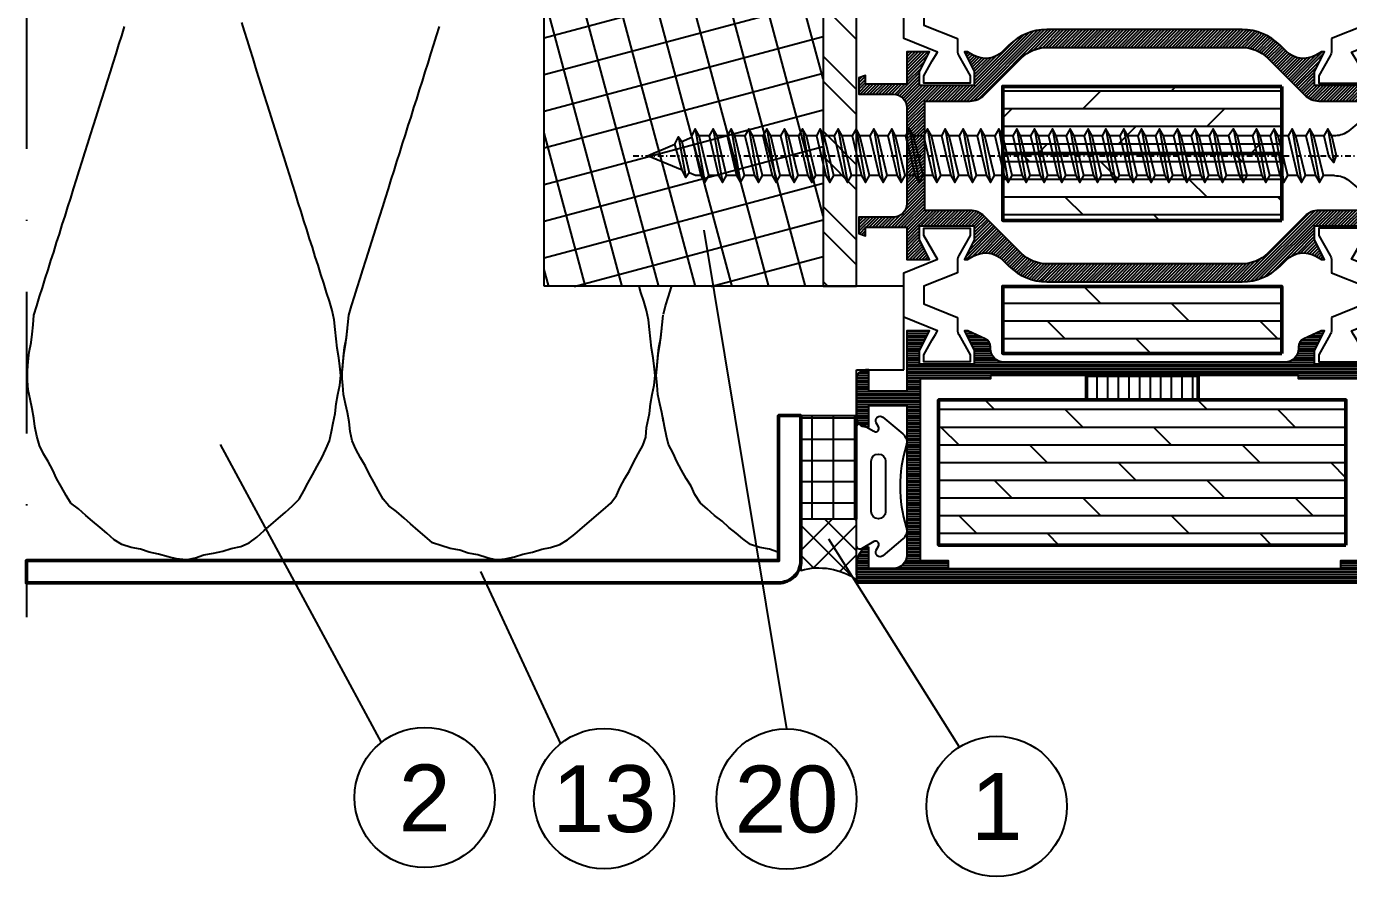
# Model space of a CAD drawing. Header units: millimetres. Extents: x -1821 to 14707, y -2864 to 1473.
# Drawn here: x 3240.6 to 3359.1, y -1623 to -1546.8 of the extents above; entities that cross this region are included whole.
import ezdxf
from ezdxf.enums import TextEntityAlignment as Align

# ---------------------------------------------------------------- set-up
doc = ezdxf.new("R2010")
doc.units = ezdxf.units.MM
for name, pattern in [('AUSGEZOGEN', [0]), ('DASHDOT', [1, 0.5, -0.25, 0, -0.25]), ('STRICHPUNKT', [25.4, 12.7, -6.35, 0, -6.35])]:
    doc.linetypes.add(name, pattern=pattern)
for name, color, linetype in [('00TXT', 7, 'AUSGEZOGEN'), ('as_par', 3, 'Continuous'), ('as_sch', 3, 'Continuous'), ('CENT_25', 2, 'DASHDOT'), ('CONST25', 2, 'Continuous'), ('CONST35', 7, 'Continuous'), ('is_par', 3, 'Continuous'), ('is_sch', 3, 'Continuous'), ('leiste_par', 3, 'Continuous')]:
    doc.layers.add(name, color=color, linetype=linetype)
for name, color, linetype, lineweight in [('Achsen', 3, 'STRICHPUNKT', 25), ('Alu', 50, 'Continuous', 50), ('AM_S', 80, 'Continuous', 50), ('AM_SP', 3, 'Continuous', 50), ('Docu-AM_8', 1, 'Continuous', 25)]:
    doc.layers.add(name, color=color, linetype=linetype, lineweight=lineweight)
doc.styles.add('SWISS', font='swiss.ttf')

# ---------------------------------------------------------------- blocks, each defined once
blk = doc.blocks.new('B-LL1021361')
at = {"layer": 'as_sch'}
h = blk.add_hatch(dxfattribs=at)
h.set_pattern_fill('_U', color=256, scale=0.2, angle=90, style=0, pattern_type=0)
h.set_pattern_definition([(90, (9.07824, 33.14418), (-0.2, 1e-17), [])])
edge = h.paths.add_edge_path()
edge.add_arc((21.2, 13.4), 1.2, 180, 270)
edge.add_line((21.2, 12.2), (21.36, 12.2))
edge.add_arc((21.36, 11.4), 0.8, 24.444, 90, ccw=False)
edge.add_line((22.08, 11.73), (22.8, 10.16))
edge.add_line((22.8, 10.16), (22.8, 9.87))
edge.add_line((22.8, 9.87), (21.05, 10.75))
edge.add_line((21.05, 10.75), (19.8, 10.75))
edge.add_line((19.8, 10.75), (19.8, 5.85))
edge.add_line((19.8, 5.85), (21.05, 5.85))
edge.add_line((21.05, 5.85), (22.8, 6.73))
edge.add_line((22.8, 6.73), (22.8, 4.7))
edge.add_line((22.8, 4.7), (17.4, 4.7))
edge.add_line((17.4, 4.7), (17.4, 1.3))
edge.add_line((17.4, 1.3), (19.3, 1.3))
edge.add_line((19.3, 1.3), (19.3, 1))
edge.add_arc((18.5, 1), 0.8, -90, 0, ccw=False)
edge.add_line((18.5, 0.2), (15, 0.2))
edge.add_arc((15, 1), 0.8, 180, 270, ccw=False)
edge.add_line((14.2, 1), (14.2, 1.3))
edge.add_line((14.2, 1.3), (16.1, 1.3))
edge.add_line((16.1, 1.3), (16.1, 4.7))
edge.add_line((16.1, 4.7), (2.7, 4.7))
edge.add_arc((2.7, 3.5), 1.2, 90, 180)
edge.add_line((1.5, 3.5), (1.5, 1.3))
edge.add_line((1.5, 1.3), (3.37, 1.3))
edge.add_line((3.37, 1.3), (3.48, 1.03))
edge.add_line((3.48, 1.03), (3.17, 0.73))
edge.add_arc((1.9, 2), 1.8, 270, 315, ccw=False)
edge.add_line((1.9, 0.2), (0.2, 0.2))
edge.add_line((0.2, 0.2), (0.2, 76.8))
edge.add_line((0.2, 76.8), (4.8, 76.8))
edge.add_line((4.8, 76.8), (4.8, 74.7))
edge.add_line((4.8, 74.7), (4.2, 74.7))
edge.add_line((4.2, 74.7), (4.2, 75.7))
edge.add_line((4.2, 75.7), (2.3, 75.7))
edge.add_arc((2.3, 74.7), 1, 90, 180)
edge.add_line((1.3, 74.7), (1.3, 70.3))
edge.add_arc((2.3, 70.3), 1, 180, 270)
edge.add_line((2.3, 69.3), (4.2, 69.3))
edge.add_line((4.2, 69.3), (4.2, 70.3))
edge.add_line((4.2, 70.3), (4.8, 70.3))
edge.add_line((4.8, 70.3), (4.8, 67.2))
edge.add_line((4.8, 67.2), (4.2, 67.2))
edge.add_line((4.2, 67.2), (4.2, 68.2))
edge.add_line((4.2, 68.2), (1.8, 68.2))
edge.add_line((1.8, 68.2), (1.8, 48.5))
edge.add_arc((3, 48.5), 1.2, 180, 270)
edge.add_line((3, 47.3), (16.1, 47.3))
edge.add_line((16.1, 47.3), (16.1, 50.7))
edge.add_line((16.1, 50.7), (14.2, 50.7))
edge.add_line((14.2, 50.7), (14.2, 51))
edge.add_arc((15, 51), 0.8, 90, 180, ccw=False)
edge.add_line((15, 51.8), (18.5, 51.8))
edge.add_arc((18.5, 51), 0.8, 0, 90, ccw=False)
edge.add_line((19.3, 51), (19.3, 50.7))
edge.add_line((19.3, 50.7), (17.4, 50.7))
edge.add_line((17.4, 50.7), (17.4, 47.3))
edge.add_line((17.4, 47.3), (22.8, 47.3))
edge.add_line((22.8, 47.3), (22.8, 45.27))
edge.add_line((22.8, 45.27), (21.05, 46.15))
edge.add_line((21.05, 46.15), (19.8, 46.15))
edge.add_line((19.8, 46.15), (19.8, 41.25))
edge.add_line((19.8, 41.25), (21.05, 41.25))
edge.add_line((21.05, 41.25), (22.8, 42.13))
edge.add_line((22.8, 42.13), (22.8, 41.84))
edge.add_line((22.8, 41.84), (22.08, 40.27))
edge.add_arc((21.36, 40.6), 0.8, 270, 335.556, ccw=False)
edge.add_line((21.36, 39.8), (21.2, 39.8))
edge.add_arc((21.2, 38.6), 1.2, 90, 180)
edge.add_line((20, 38.6), (20, 13.4))
h.paths.add_polyline_path([(18.8, 12.2), (18.5, 12.2), (18.5, 5.9), (2.2, 5.9), (2.2, 8.4), (1.5, 8.4), (1.5, 43.6), (2.2, 43.6), (2.2, 46.1), (18.5, 46.1), (18.5, 39.8), (18.8, 39.8)], flags=17)
at = {"layer": 'is_sch'}
h = blk.add_hatch(dxfattribs=at)
h.set_pattern_fill('_U', color=256, scale=0.2, angle=45, style=0, pattern_type=0)
h.set_pattern_definition([(45, (38.5, 26.00045), (-0.1414214, 0.1414214), [])])
edge = h.paths.add_edge_path()
edge.add_arc((42.8, 48.5), 1.2, 270, 360)
edge.add_line((44, 48.5), (44, 51.6))
edge.add_line((44, 51.6), (45.48, 51.6))
edge.add_line((45.48, 51.6), (45.7, 51))
edge.add_line((45.7, 51), (44.9, 51))
edge.add_line((44.9, 51), (44.9, 47.3))
edge.add_line((44.9, 47.3), (47.8, 47.3))
edge.add_line((47.8, 47.3), (47.8, 45.27))
edge.add_line((47.8, 45.27), (46.05, 46.15))
edge.add_line((46.05, 46.15), (44.8, 46.15))
edge.add_line((44.8, 46.15), (44.8, 41.25))
edge.add_line((44.8, 41.25), (46.05, 41.25))
edge.add_line((46.05, 41.25), (47.8, 42.13))
edge.add_line((47.8, 42.13), (47.8, 41.85))
edge.add_line((47.8, 41.85), (47.51, 41.35))
edge.add_arc((49.41, 40.25), 2.2, 150, 225)
edge.add_line((47.86, 38.69), (48.39, 38.15))
edge.add_arc((45, 34.76), 4.8, 0, 45, ccw=False)
edge.add_line((49.8, 34.76), (49.8, 17.24))
edge.add_arc((45, 17.24), 4.8, 315, 360, ccw=False)
edge.add_line((48.39, 13.85), (47.86, 13.31))
edge.add_arc((49.41, 11.76), 2.2, 135, 210)
edge.add_line((47.51, 10.66), (47.8, 10.15))
edge.add_line((47.8, 10.15), (47.8, 9.87))
edge.add_line((47.8, 9.87), (46.05, 10.75))
edge.add_line((46.05, 10.75), (44.8, 10.75))
edge.add_line((44.8, 10.75), (44.8, 5.85))
edge.add_line((44.8, 5.85), (46.05, 5.85))
edge.add_line((46.05, 5.85), (47.8, 6.73))
edge.add_line((47.8, 6.73), (47.8, 4.7))
edge.add_line((47.8, 4.7), (44.9, 4.7))
edge.add_line((44.9, 4.7), (44.9, 1))
edge.add_line((44.9, 1), (45.7, 1))
edge.add_line((45.7, 1), (45.48, 0.4))
edge.add_line((45.48, 0.4), (44, 0.4))
edge.add_line((44, 0.4), (44, 3.5))
edge.add_arc((42.8, 3.5), 1.2, 0, 90)
edge.add_line((42.8, 4.7), (34.2, 4.7))
edge.add_arc((34.2, 3.5), 1.2, 90, 180)
edge.add_line((33, 3.5), (33, 0.4))
edge.add_line((33, 0.4), (31.52, 0.4))
edge.add_line((31.52, 0.4), (31.3, 1))
edge.add_line((31.3, 1), (32.1, 1))
edge.add_line((32.1, 1), (32.1, 4.7))
edge.add_line((32.1, 4.7), (29.2, 4.7))
edge.add_line((29.2, 4.7), (29.2, 6.73))
edge.add_line((29.2, 6.73), (30.95, 5.85))
edge.add_line((30.95, 5.85), (32.2, 5.85))
edge.add_line((32.2, 5.85), (32.2, 10.75))
edge.add_line((32.2, 10.75), (30.95, 10.75))
edge.add_line((30.95, 10.75), (29.2, 9.87))
edge.add_line((29.2, 9.87), (29.2, 10.15))
edge.add_line((29.2, 10.15), (29.49, 10.66))
edge.add_arc((27.59, 11.76), 2.2, 330, 405)
edge.add_line((29.14, 13.31), (28.61, 13.85))
edge.add_arc((32, 17.24), 4.8, 180, 225, ccw=False)
edge.add_line((27.2, 17.24), (27.2, 34.76))
edge.add_arc((32, 34.76), 4.8, 135, 180, ccw=False)
edge.add_line((28.61, 38.15), (29.14, 38.69))
edge.add_arc((27.59, 40.25), 2.2, 315, 390)
edge.add_line((29.49, 41.35), (29.2, 41.85))
edge.add_line((29.2, 41.85), (29.2, 42.13))
edge.add_line((29.2, 42.13), (30.95, 41.25))
edge.add_line((30.95, 41.25), (32.2, 41.25))
edge.add_line((32.2, 41.25), (32.2, 46.15))
edge.add_line((32.2, 46.15), (30.95, 46.15))
edge.add_line((30.95, 46.15), (29.2, 45.27))
edge.add_line((29.2, 45.27), (29.2, 47.3))
edge.add_line((29.2, 47.3), (32.1, 47.3))
edge.add_line((32.1, 47.3), (32.1, 51))
edge.add_line((32.1, 51), (31.3, 51))
edge.add_line((31.3, 51), (31.52, 51.6))
edge.add_line((31.52, 51.6), (33, 51.6))
edge.add_line((33, 51.6), (33, 48.5))
edge.add_arc((34.2, 48.5), 1.2, 180, 270)
edge.add_line((34.2, 47.3), (42.8, 47.3))
edge = h.paths.add_edge_path(flags=16)
edge.add_line((33.6, 45.7), (33.6, 41.63))
edge.add_arc((31.8, 41.63), 1.8, -45, 0, ccw=False)
edge.add_line((33.07, 40.36), (29.74, 37.02))
edge.add_arc((32, 34.76), 3.2, 135, 180)
edge.add_line((28.8, 34.76), (28.8, 17.24))
edge.add_arc((32, 17.24), 3.2, 180, 225)
edge.add_line((29.74, 14.98), (33.07, 11.64))
edge.add_arc((31.8, 10.37), 1.8, 0, 45, ccw=False)
edge.add_line((33.6, 10.37), (33.6, 6.3))
edge.add_line((33.6, 6.3), (43.4, 6.3))
edge.add_line((43.4, 6.3), (43.4, 10.37))
edge.add_arc((45.2, 10.37), 1.8, 135, 180, ccw=False)
edge.add_line((43.93, 11.64), (47.26, 14.98))
edge.add_arc((45, 17.24), 3.2, 315, 360)
edge.add_line((48.2, 17.24), (48.2, 34.76))
edge.add_arc((45, 34.76), 3.2, 0, 45)
edge.add_line((47.26, 37.02), (43.93, 40.36))
edge.add_arc((45.2, 41.63), 1.8, 180, 225, ccw=False)
edge.add_line((43.4, 41.63), (43.4, 45.7))
edge.add_line((43.4, 45.7), (33.6, 45.7))
at = {"layer": 'as_par'}
blk.add_lwpolyline([(19.8, 46.15), (19.8, 41.25), (21.05, 41.25), (22.8, 42.13), (22.8, 41.84), (22.08, 40.27, -0.294108), (21.36, 39.8), (21.2, 39.8, 0.414214), (20, 38.6), (20, 13.4), (20, 13.4, 0.414214), (21.2, 12.2), (21.36, 12.2, -0.294108), (22.08, 11.73), (22.8, 10.16), (22.8, 9.87), (21.05, 10.75), (19.8, 10.75), (19.8, 5.85), (21.05, 5.85), (22.8, 6.73), (22.8, 4.7), (17.4, 4.7), (17.4, 1.3), (19.3, 1.3), (19.3, 1, -0.414214), (18.5, 0.2), (15, 0.2, -0.414214), (14.2, 1), (14.2, 1.3), (16.1, 1.3), (16.1, 4.7), (2.7, 4.7, 0.414214), (1.5, 3.5), (1.5, 1.3), (3.37, 1.3), (3.48, 1.03), (3.17, 0.73, -0.198912), (1.9, 0.2), (0.2, 0.2), (0.2, 76.8)], format="xyb", dxfattribs=at)
blk.add_lwpolyline([(18.8, 12.2), (18.5, 12.2), (18.5, 5.9), (2.2, 5.9), (2.2, 8.4), (1.5, 8.4), (1.5, 43.6), (2.2, 43.6), (2.2, 46.1), (18.5, 46.1), (18.5, 39.8), (18.8, 39.8), (18.8, 12.2)], close=True, dxfattribs=at)
at = {"layer": 'is_par'}
blk.add_lwpolyline([(44.8, 46.15), (44.8, 41.25), (46.05, 41.25), (47.8, 42.13), (47.8, 41.85), (47.51, 41.35, 0.339454), (47.86, 38.69), (48.39, 38.15, -0.198912), (49.8, 34.76), (49.8, 17.24, -0.198912), (48.39, 13.85), (47.86, 13.31, 0.339454), (47.51, 10.66), (47.8, 10.15), (47.8, 9.87), (46.05, 10.75), (44.8, 10.75), (44.8, 5.85), (46.05, 5.85), (47.8, 6.73), (47.8, 4.7), (44.9, 4.7), (44.9, 1), (45.7, 1), (45.48, 0.4), (44, 0.4), (44, 3.5, 0.414214), (42.8, 4.7), (34.2, 4.7, 0.414214), (33, 3.5), (33, 0.4), (31.52, 0.4), (31.3, 1), (32.1, 1), (32.1, 4.7), (29.2, 4.7), (29.2, 6.73), (30.95, 5.85), (32.2, 5.85), (32.2, 10.75), (30.95, 10.75), (29.2, 9.87), (29.2, 10.15), (29.49, 10.66, 0.339454), (29.14, 13.31), (28.61, 13.85, -0.198912), (27.2, 17.24), (27.2, 34.76, -0.198912), (28.61, 38.15), (29.14, 38.69, 0.339454), (29.49, 41.35), (29.2, 41.85), (29.2, 42.13), (30.95, 41.25), (32.2, 41.25), (32.2, 46.15)], format="xyb", dxfattribs=at)
blk.add_lwpolyline([(33.6, 45.7), (33.6, 41.63, -0.198912), (33.07, 40.36), (29.74, 37.02, 0.198912), (28.8, 34.76), (28.8, 17.24, 0.198912), (29.74, 14.98), (33.07, 11.64, -0.198912), (33.6, 10.37), (33.6, 6.3), (43.4, 6.3), (43.4, 10.37, -0.198912), (43.93, 11.64), (47.26, 14.98, 0.198912), (48.2, 17.24), (48.2, 34.76, 0.198912), (47.26, 37.02), (43.93, 40.36, -0.198912), (43.4, 41.63), (43.4, 45.7), (33.6, 45.7)], format="xyb", close=True, dxfattribs=at)
at = {"layer": 'leiste_par'}
for points in [[(23.99, 42.76), (22.87, 42.76, 0.131652), (22.46, 42.65), (20.66, 41.61), (20.01, 41.61), (20.01, 45.79), (20.66, 45.79), (21.99, 45.02), (22.48, 44.74), (22.79, 44.56), (24.01, 47.57), (27.99, 47.57), (29.21, 44.56), (31.34, 45.79), (31.99, 45.79), (31.99, 41.61), (31.34, 41.61), (29.54, 42.65, 0.131652), (29.13, 42.76), (28.01, 42.76), (26.79, 45.79), (25.21, 45.79), (23.99, 42.76)], [(48.99, 42.76), (47.87, 42.76, 0.131652), (47.46, 42.65), (45.66, 41.61), (45.01, 41.61), (45.01, 45.79), (45.66, 45.79), (46.99, 45.02), (47.48, 44.74), (47.79, 44.56), (49.01, 47.57), (52.99, 47.57), (54.21, 44.56), (56.34, 45.79), (56.99, 45.79), (56.99, 41.61), (56.34, 41.61), (54.54, 42.65, 0.131652), (54.13, 42.76), (53.01, 42.76), (51.79, 45.79), (50.21, 45.79), (48.99, 42.76)], [(23.99, 9.24), (22.87, 9.24, -0.131652), (22.46, 9.35), (20.66, 10.39), (20.01, 10.39), (20.01, 6.21), (20.66, 6.21), (21.99, 6.98), (22.48, 7.26), (22.79, 7.44), (24.01, 4.43), (27.99, 4.43), (29.21, 7.44), (31.34, 6.21), (31.99, 6.21), (31.99, 10.39), (31.34, 10.39), (29.54, 9.35, -0.131652), (29.13, 9.24), (28.01, 9.24), (26.79, 6.21), (25.21, 6.21), (23.99, 9.24)], [(48.99, 9.24), (47.87, 9.24, -0.131652), (47.46, 9.35), (45.66, 10.39), (45.01, 10.39), (45.01, 6.21), (45.66, 6.21), (46.99, 6.98), (47.48, 7.26), (47.79, 7.44), (49.01, 4.44), (52.99, 4.44), (54.21, 7.44), (56.34, 6.21), (56.99, 6.21), (56.99, 10.39), (56.34, 10.39), (54.54, 9.35, -0.131652), (54.13, 9.24), (53.01, 9.24), (51.79, 6.22), (50.21, 6.22), (48.99, 9.24)]]:
    blk.add_lwpolyline(points, format="xyb", close=True, dxfattribs=at)
blk = doc.blocks.new('wi4010052')
for points in [[(-3.49, 0, -0.586485), (-3.22, -0.45), (-3.86, -1.55, 0.77087), (-3.45, -1.96), (-3.1, -1.76, -0.842901), (-2.59, -2.36), (-4.09, -4.14, -0.302435), (-5.16, -4.45, 0.152206), (-12.44, -4.45, -0.302435), (-13.51, -4.14), (-15.01, -2.36, -0.842901), (-14.5, -1.76), (-14.15, -1.96, 0.77087), (-13.74, -1.55), (-14.38, -0.45, -0.57735), (-14.12, 0), (-3.49, 0)], [(-6.55, -1.3, -1), (-6.55, -2.6), (-11.05, -2.6, -1), (-11.05, -1.3), (-6.55, -1.3)]]:
    blk.add_lwpolyline(points, format="xyb", close=True)
blk = doc.blocks.new('B-4030232_docu_wos')
at = {"layer": 'Docu-AM_8'}
h = blk.add_hatch(dxfattribs=at)
h.set_pattern_fill('LINE', color=256, scale=0.3, angle=90, style=0)
h.paths.add_polyline_path([(5, 2.2), (-5, 2.2), (-5, 0), (5, 0)])
at = {"layer": 'AM_SP'}
blk.add_lwpolyline([(5, 2.2), (-5, 2.2), (-5, 0), (5, 0), (5, 2.2)], close=True, dxfattribs=at)
blk = doc.blocks.new('B-4090059_docu_wos')
at = {"layer": 'Docu-AM_8'}
h = blk.add_hatch(dxfattribs=at)
h.set_pattern_fill('DOLMIT', color=256, scale=0.25, style=0)
h.paths.add_polyline_path([(0, 6), (0, 0), (25, 0), (25, 6)])
at = {"layer": 'AM_S'}
blk.add_lwpolyline([(25, 6), (25, 0), (0, 0), (0, 6), (25, 6)], close=True, dxfattribs=at)
blk = doc.blocks.new('B-4090038_docu_wos')
at = {"layer": 'Docu-AM_8'}
h = blk.add_hatch(dxfattribs=at)
h.set_pattern_fill('DOLMIT', color=256, scale=0.25, style=0)
h.paths.add_polyline_path([(0, 13), (0, 0), (36.5, 0), (36.5, 13)])
at = {"layer": 'AM_S'}
blk.add_lwpolyline([(36.5, 13), (36.5, 0), (0, 0), (0, 13), (36.5, 13)], close=True, dxfattribs=at)

msp = doc.modelspace()

# ---------------------------------------------------------------- hatches: boundary and pattern name
at = {"layer": 'CONST25'}
h = msp.add_hatch(dxfattribs=at)
h.set_pattern_fill('ANSI32', color=256, scale=0.5, angle=90, style=0)
h.set_pattern_definition([(135, (-837.7107, -2796.845), (-3.367596, -3.367596), []), (135, (-837.7107, -2794.6), (-3.367596, -3.367596), [])])
h.paths.add_polyline_path([(3315.045604, -1570.08355), (3315.046049, -1520.08355), (3287.046049, -1520.08355), (3287.046049, -1523.08355), (3312.046049, -1523.08355), (3312.046049, -1570.08355)])
h = msp.add_hatch(dxfattribs=at)
h.set_pattern_fill('ANSI37', color=256, angle=-30, style=0)
h.set_pattern_definition([(15, (2654.8544, -1773.095), (-0.82175, 3.066814), []), (105, (2654.8544, -1773.095), (-3.066814, -0.82175), [])])
h.paths.add_polyline_path([(3287.046049, -1570.103843), (3287.046049, -1523.063258), (3312.046049, -1523.08355), (3312.046049, -1570.124135)])
h = msp.add_hatch(dxfattribs=at)
h.set_pattern_fill('ANSI37', color=256, scale=0.6, angle=225, style=0)
h.set_pattern_definition([(270, (3242.4815, -1338.0446), (1.905, -4e-16), []), (0, (3242.4815, -1338.0446), (4e-16, 1.905), [])])
h.paths.add_polyline_path([(3310.045159, -1581.68355), (3315.045159, -1581.68355), (3315.045159, -1590.954812), (3310.045159, -1590.954812)])
h = msp.add_hatch(dxfattribs=at)
h.set_pattern_fill('ANSI37', color=256, scale=0.6, angle=180, style=0)
h.set_pattern_definition([(225, (3242.4815, -1338.0446), (1.347038, -1.347038), []), (315, (3242.4815, -1338.0446), (1.347038, 1.347038), [])])
h.paths.add_polyline_path([(3315.045159, -1590.954812), (3310.045159, -1590.954812), (3310.045159, -1595.553521, -0.2253224698), (3315.045159, -1596.405894), (3315.045159, -1594.987713)])

# ---------------------------------------------------------------- linework, layer by layer
msp.add_lwpolyline([(3357.875797, -1560.174911, -0.1866109358), (3359.172739, -1560.61792), (3362.170577, -1563.133404), (3362.170577, -1553.633404), (3359.172739, -1556.148889, -0.1763269807), (3357.951443, -1556.593404)], format="xyb")
for points in [[(3310.681531, -1560.17355), (3311.039489, -1560.79355), (3311.397446, -1560.17355), (3310.543539, -1556.59355), (3310.191356, -1555.98355), (3309.839172, -1556.59355)], [(3312.281531, -1560.17355), (3312.639489, -1560.79355), (3312.997446, -1560.17355), (3312.143539, -1556.59355), (3311.791356, -1555.98355), (3311.439172, -1556.59355)], [(3313.881531, -1560.17355), (3314.239489, -1560.79355), (3314.597446, -1560.17355), (3313.743539, -1556.59355), (3313.391356, -1555.98355), (3313.039172, -1556.59355)], [(3315.481531, -1560.17355), (3315.839489, -1560.79355), (3316.197446, -1560.17355), (3315.343539, -1556.59355), (3314.991356, -1555.98355), (3314.639172, -1556.59355)], [(3317.081531, -1560.17355), (3317.439489, -1560.79355), (3317.797446, -1560.17355), (3316.943539, -1556.59355), (3316.591356, -1555.98355), (3316.239172, -1556.59355)], [(3318.681531, -1560.17355), (3319.039489, -1560.79355), (3319.397446, -1560.17355), (3318.543539, -1556.59355), (3318.191356, -1555.98355), (3317.839172, -1556.59355)], [(3320.281531, -1560.17355), (3320.639489, -1560.79355), (3320.997446, -1560.17355), (3320.143539, -1556.59355), (3319.791356, -1555.98355), (3319.439172, -1556.59355)], [(3321.881531, -1560.17355), (3322.239489, -1560.79355), (3322.597446, -1560.17355), (3321.743539, -1556.59355), (3321.391356, -1555.98355), (3321.039172, -1556.59355)], [(3323.481531, -1560.17355), (3323.839489, -1560.79355), (3324.197446, -1560.17355), (3323.343539, -1556.59355), (3322.991356, -1555.98355), (3322.639172, -1556.59355)], [(3325.081531, -1560.17355), (3325.439489, -1560.79355), (3325.797446, -1560.17355), (3324.943539, -1556.59355), (3324.591356, -1555.98355), (3324.239172, -1556.59355)], [(3326.681531, -1560.17355), (3327.039489, -1560.79355), (3327.397446, -1560.17355), (3326.543539, -1556.59355), (3326.191356, -1555.98355), (3325.839172, -1556.59355)], [(3328.281531, -1560.17355), (3328.639489, -1560.79355), (3328.997446, -1560.17355), (3328.143539, -1556.59355), (3327.791356, -1555.98355), (3327.439172, -1556.59355)], [(3329.881531, -1560.17355), (3330.239489, -1560.79355), (3330.597446, -1560.17355), (3329.743539, -1556.59355), (3329.391356, -1555.98355), (3329.039172, -1556.59355)], [(3331.481531, -1560.17355), (3331.839489, -1560.79355), (3332.197446, -1560.17355), (3331.343539, -1556.59355), (3330.991356, -1555.98355), (3330.639172, -1556.59355)], [(3333.081531, -1560.17355), (3333.439489, -1560.79355), (3333.797446, -1560.17355), (3332.943539, -1556.59355), (3332.591356, -1555.98355), (3332.239172, -1556.59355)], [(3334.681531, -1560.17355), (3335.039489, -1560.79355), (3335.397446, -1560.17355), (3334.543539, -1556.59355), (3334.191356, -1555.98355), (3333.839172, -1556.59355)], [(3336.281531, -1560.17355), (3336.639489, -1560.79355), (3336.997446, -1560.17355), (3336.143539, -1556.59355), (3335.791356, -1555.98355), (3335.439172, -1556.59355)], [(3337.881531, -1560.17355), (3338.239489, -1560.79355), (3338.597446, -1560.17355), (3337.743539, -1556.59355), (3337.391356, -1555.98355), (3337.039172, -1556.59355)], [(3339.481531, -1560.17355), (3339.839489, -1560.79355), (3340.197446, -1560.17355), (3339.343539, -1556.59355), (3338.991356, -1555.98355), (3338.639172, -1556.59355)], [(3341.081531, -1560.17355), (3341.439489, -1560.79355), (3341.797446, -1560.17355), (3340.943539, -1556.59355), (3340.591356, -1555.98355), (3340.239172, -1556.59355)], [(3342.681531, -1560.17355), (3343.039489, -1560.79355), (3343.397446, -1560.17355), (3342.543539, -1556.59355), (3342.191356, -1555.98355), (3341.839172, -1556.59355)], [(3344.281531, -1560.17355), (3344.639489, -1560.79355), (3344.997446, -1560.17355), (3344.143539, -1556.59355), (3343.791356, -1555.98355), (3343.439172, -1556.59355)], [(3345.881531, -1560.17355), (3346.239489, -1560.79355), (3346.597446, -1560.17355), (3345.743539, -1556.59355), (3345.391356, -1555.98355), (3345.039172, -1556.59355)], [(3347.481531, -1560.17355), (3347.839489, -1560.79355), (3348.197446, -1560.17355), (3347.343539, -1556.59355), (3346.991356, -1555.98355), (3346.639172, -1556.59355)], [(3349.324656, -1560.17355), (3349.682613, -1560.79355), (3350.04057, -1560.17355), (3349.186664, -1556.59355), (3348.83448, -1555.98355), (3348.374192, -1556.59355)], [(3351.360752, -1560.173404), (3351.71871, -1560.793404), (3352.076667, -1560.173404), (3351.222761, -1556.593404), (3350.870577, -1555.983404), (3350.518393, -1556.593404)], [(3352.960752, -1560.173404), (3353.31871, -1560.793404), (3353.676667, -1560.173404), (3352.822761, -1556.593404), (3352.470577, -1555.983404), (3352.118393, -1556.593404)], [(3354.560752, -1560.173404), (3354.91871, -1560.793404), (3355.276667, -1560.173404), (3354.422761, -1556.593404), (3354.070577, -1555.983404), (3353.718393, -1556.593404)], [(3356.160752, -1560.173404), (3356.51871, -1560.793404), (3356.876667, -1560.173404), (3356.022761, -1556.593404), (3355.670577, -1555.983404), (3355.318393, -1556.593404)]]:
    msp.add_lwpolyline(points, close=True)
for points in [[(3310.191356, -1555.98355), (3311.039489, -1560.79355)], [(3311.439172, -1556.59355), (3310.543539, -1556.59355)], [(3311.791356, -1555.98355), (3312.639489, -1560.79355)], [(3313.039172, -1556.59355), (3312.143539, -1556.59355)], [(3313.391356, -1555.98355), (3314.239489, -1560.79355)], [(3314.639172, -1556.59355), (3313.743539, -1556.59355)], [(3314.991356, -1555.98355), (3315.839489, -1560.79355)], [(3316.239172, -1556.59355), (3315.343539, -1556.59355)], [(3316.591356, -1555.98355), (3317.439489, -1560.79355)], [(3317.839172, -1556.59355), (3316.943539, -1556.59355)], [(3318.191356, -1555.98355), (3319.039489, -1560.79355)], [(3319.439172, -1556.59355), (3318.543539, -1556.59355)], [(3319.791356, -1555.98355), (3320.639489, -1560.79355)], [(3321.039172, -1556.59355), (3320.143539, -1556.59355)], [(3321.391356, -1555.98355), (3322.239489, -1560.79355)], [(3322.639172, -1556.59355), (3321.743539, -1556.59355)], [(3322.991356, -1555.98355), (3323.839489, -1560.79355)], [(3324.239172, -1556.59355), (3323.343539, -1556.59355)], [(3324.591356, -1555.98355), (3325.439489, -1560.79355)], [(3325.839172, -1556.59355), (3324.943539, -1556.59355)], [(3326.191356, -1555.98355), (3327.039489, -1560.79355)], [(3327.439172, -1556.59355), (3326.543539, -1556.59355)], [(3327.791356, -1555.98355), (3328.639489, -1560.79355)], [(3329.039172, -1556.59355), (3328.143539, -1556.59355)], [(3329.391356, -1555.98355), (3330.239489, -1560.79355)], [(3330.639172, -1556.59355), (3329.743539, -1556.59355)], [(3330.991356, -1555.98355), (3331.839489, -1560.79355)], [(3332.239172, -1556.59355), (3331.343539, -1556.59355)], [(3332.591356, -1555.98355), (3333.439489, -1560.79355)], [(3333.839172, -1556.59355), (3332.943539, -1556.59355)], [(3334.191356, -1555.98355), (3335.039489, -1560.79355)], [(3335.439172, -1556.59355), (3334.543539, -1556.59355)], [(3335.791356, -1555.98355), (3336.639489, -1560.79355)], [(3337.039172, -1556.59355), (3336.143539, -1556.59355)], [(3337.391356, -1555.98355), (3338.239489, -1560.79355)], [(3338.639172, -1556.59355), (3337.743539, -1556.59355)], [(3338.991356, -1555.98355), (3339.839489, -1560.79355)], [(3340.239172, -1556.59355), (3339.343539, -1556.59355)], [(3340.591356, -1555.98355), (3341.439489, -1560.79355)], [(3341.839172, -1556.59355), (3340.943539, -1556.59355)], [(3342.191356, -1555.98355), (3343.039489, -1560.79355)], [(3343.439172, -1556.59355), (3342.543539, -1556.59355)], [(3343.791356, -1555.98355), (3344.639489, -1560.79355)], [(3345.039172, -1556.59355), (3344.143539, -1556.59355)], [(3345.391356, -1555.98355), (3346.239489, -1560.79355)], [(3346.639172, -1556.59355), (3345.743539, -1556.59355)], [(3346.991356, -1555.98355), (3347.839489, -1560.79355)], [(3348.374192, -1556.59355), (3347.343539, -1556.59355)], [(3348.83448, -1555.98355), (3349.682613, -1560.79355)], [(3350.082296, -1556.59355), (3349.186664, -1556.59355)], [(3350.518393, -1556.593404), (3349.865885, -1556.593404)], [(3350.870577, -1555.983404), (3351.71871, -1560.793404)], [(3352.118393, -1556.593404), (3351.222761, -1556.593404)], [(3352.470577, -1555.983404), (3353.31871, -1560.793404)], [(3353.718393, -1556.593404), (3352.822761, -1556.593404)], [(3354.070577, -1555.983404), (3354.91871, -1560.793404)], [(3355.318393, -1556.593404), (3354.422761, -1556.593404)], [(3355.670577, -1555.983404), (3356.51871, -1560.793404)], [(3356.918393, -1556.593404), (3356.022761, -1556.593404)], [(3356.918393, -1556.593404), (3356.422761, -1556.593404)], [(3356.918393, -1556.593404), (3356.822761, -1556.593404)], [(3358.049723, -1558.383443), (3357.622761, -1556.593404), (3357.270577, -1555.983404), (3356.918393, -1556.593404), (3357.339573, -1558.383404), (3357.801321, -1558.993404), (3358.049798, -1558.383258)], [(3357.270577, -1555.983404), (3357.801321, -1558.993404)], [(3357.951443, -1556.593404), (3357.622761, -1556.593404)], [(3312.282401, -1560.175057), (3311.396576, -1560.175057)], [(3313.882401, -1560.175057), (3312.996576, -1560.175057)], [(3315.482401, -1560.175057), (3314.596576, -1560.175057)], [(3317.082401, -1560.175057), (3316.196576, -1560.175057)], [(3318.682401, -1560.175057), (3317.796576, -1560.175057)], [(3320.282401, -1560.175057), (3319.396576, -1560.175057)], [(3321.882401, -1560.175057), (3320.996576, -1560.175057)], [(3323.482401, -1560.175057), (3322.596576, -1560.175057)], [(3325.082401, -1560.175057), (3324.196576, -1560.175057)], [(3326.682401, -1560.175057), (3325.796576, -1560.175057)], [(3328.282401, -1560.175057), (3327.396576, -1560.175057)], [(3329.882401, -1560.175057), (3328.996576, -1560.175057)], [(3331.482401, -1560.175057), (3330.596576, -1560.175057)], [(3333.082401, -1560.175057), (3332.196576, -1560.175057)], [(3334.682401, -1560.175057), (3333.796576, -1560.175057)], [(3336.282401, -1560.175057), (3335.396576, -1560.175057)], [(3337.882401, -1560.175057), (3336.996576, -1560.175057)], [(3339.482401, -1560.175057), (3338.596576, -1560.175057)], [(3341.082401, -1560.175057), (3340.196576, -1560.175057)], [(3342.682401, -1560.175057), (3341.796576, -1560.175057)], [(3344.282401, -1560.175057), (3343.396576, -1560.175057)], [(3345.882401, -1560.175057), (3344.996576, -1560.175057)], [(3347.482401, -1560.175057), (3346.596576, -1560.175057)], [(3349.325525, -1560.175057), (3348.196576, -1560.175057)], [(3350.004747, -1560.174911), (3349.118921, -1560.174911)], [(3351.361622, -1560.174911), (3350.04057, -1560.17355)], [(3352.961622, -1560.174911), (3352.075797, -1560.174911)], [(3354.561622, -1560.174911), (3353.675797, -1560.174911)], [(3356.161622, -1560.174911), (3355.275797, -1560.174911)], [(3357.761622, -1560.174911), (3356.875797, -1560.174911)], [(3357.875797, -1560.174911), (3357.275797, -1560.174911)]]:
    msp.add_lwpolyline(points)
at = {"layer": '00TXT', "color": 3}
for p, q in [((3301.357347, -1565.052562), (3308.761506, -1609.76354)), ((3258.01287, -1584.267316), (3272.432218, -1610.986779)), ((3324.255468, -1611.389193), (3312.541682, -1592.755886)), ((3281.345031, -1595.656181), (3288.505887, -1611.091044))]:
    msp.add_line(p, q, dxfattribs=at)
for centre in [(3276.340684, -1615.912218), (3292.414352, -1616.016483), (3308.761506, -1616.05131), (3327.601931, -1616.712466)]:
    msp.add_circle(centre, 6.28777, dxfattribs=at)
at = {"layer": 'Achsen'}
msp.add_lwpolyline([(3240.646049, -1494.081627), (3240.646049, -1599.740213)], dxfattribs=at)
at = {"layer": 'Alu'}
msp.add_lwpolyline([(3308.045159, -1596.68355, 0.4142135624), (3310.045159, -1594.68355), (3310.045159, -1581.68355), (3308.045159, -1581.68355), (3308.045159, -1581.68355), (3308.045159, -1594.68355), (3240.646049, -1594.68355), (3240.646049, -1596.68355)], format="xyb", close=True, dxfattribs=at)
at = {"layer": 'CENT_25'}
msp.add_lwpolyline([(3295.024438, -1558.38355), (3366.407997, -1558.38355)], dxfattribs=at)
at = {"layer": 'CONST35'}
for p, q in [((3249.190649, -1547.64595), (3249.444442, -1546.799975)), ((3260.188649, -1547.22295), (3259.934845, -1546.461537)), ((3260.442449, -1548.06895), (3260.188656, -1547.222975)), ((3277.404749, -1547.645945), (3277.658542, -1546.79997)), ((3248.683049, -1549.25335), (3248.936842, -1548.407375)), ((3248.936849, -1548.40735), (3249.190653, -1547.645937)), ((3260.696249, -1548.83035), (3260.442445, -1548.068937)), ((3276.897149, -1549.253345), (3277.150942, -1548.40737)), ((3277.150949, -1548.407345), (3277.404754, -1547.645932)), ((3248.429249, -1550.09935), (3248.683042, -1549.253375)), ((3260.950049, -1549.67635), (3260.696256, -1548.830375)), ((3261.203849, -1550.52235), (3260.950056, -1549.676375)), ((3276.643349, -1550.099345), (3276.897142, -1549.25337)), ((3247.921649, -1551.70675), (3248.175442, -1550.860775)), ((3248.175449, -1550.86075), (3248.429253, -1550.099337)), ((3261.457649, -1551.28375), (3261.203844, -1550.522337)), ((3276.135749, -1551.706745), (3276.389542, -1550.86077)), ((3276.389549, -1550.860745), (3276.643354, -1550.099332)), ((3247.667849, -1552.46815), (3247.921653, -1551.706737)), ((3261.711449, -1552.12975), (3261.457656, -1551.283775)), ((3261.965249, -1552.89115), (3261.711444, -1552.129737)), ((3275.881949, -1552.468145), (3276.135754, -1551.706732)), ((3247.160249, -1554.07555), (3247.414053, -1553.314137)), ((3247.414049, -1553.31415), (3247.667842, -1552.468175)), ((3262.219049, -1553.73715), (3261.965256, -1552.891175)), ((3275.374349, -1554.075545), (3275.628154, -1553.314132)), ((3275.628149, -1553.314145), (3275.881942, -1552.46817)), ((3246.906449, -1554.92155), (3247.160242, -1554.075575)), ((3262.472849, -1554.49855), (3262.219044, -1553.737137)), ((3262.726649, -1555.34455), (3262.472856, -1554.498575)), ((3275.120549, -1554.921545), (3275.374342, -1554.07557)), ((3246.398849, -1556.52895), (3246.652642, -1555.682975)), ((3246.652649, -1555.68295), (3246.906453, -1554.921537)), ((3262.980449, -1556.10595), (3262.726644, -1555.344537)), ((3274.612949, -1556.528945), (3274.866742, -1555.68297)), ((3274.866749, -1555.682945), (3275.120554, -1554.921532)), ((3246.145049, -1557.29035), (3246.398853, -1556.528937)), ((3263.234249, -1556.95195), (3262.980456, -1556.105975)), ((3274.359149, -1557.290345), (3274.612954, -1556.528932)), ((3245.891249, -1558.13635), (3246.145042, -1557.290375)), ((3263.488049, -1557.71335), (3263.234244, -1556.951937)), ((3263.741849, -1558.55935), (3263.488056, -1557.713375)), ((3274.105349, -1558.136345), (3274.359142, -1557.29037)), ((3296.291356, -1558.38355), (3297.046049, -1558.070946)), ((3245.383649, -1559.74375), (3245.637442, -1558.897775)), ((3245.637449, -1558.89775), (3245.891253, -1558.136337)), ((3263.995649, -1559.32075), (3263.741844, -1558.559337)), ((3273.597749, -1559.743745), (3273.851542, -1558.89777)), ((3273.851549, -1558.897745), (3274.105354, -1558.136332)), ((3297.046049, -1558.696154), (3296.291356, -1558.38355)), ((3245.129849, -1560.50515), (3245.383653, -1559.743737)), ((3264.249449, -1560.16675), (3263.995656, -1559.320775)), ((3264.503249, -1560.92815), (3264.249444, -1560.166737)), ((3273.343949, -1560.505145), (3273.597754, -1559.743732)), ((3244.622249, -1562.19715), (3244.876042, -1561.351175)), ((3244.876049, -1561.35115), (3245.129842, -1560.505175)), ((3264.757049, -1561.77415), (3264.503256, -1560.928175)), ((3272.836349, -1562.197145), (3273.090142, -1561.35117)), ((3273.090149, -1561.351145), (3273.343942, -1560.50517)), ((3244.368449, -1562.95855), (3244.622253, -1562.197137)), ((3265.010849, -1562.62015), (3264.757056, -1561.774175)), ((3265.264649, -1563.38155), (3265.010844, -1562.620137)), ((3272.582549, -1562.958545), (3272.836354, -1562.197132)), ((3243.860849, -1564.56595), (3244.114653, -1563.804537)), ((3244.114649, -1563.80455), (3244.368442, -1562.958575)), ((3265.518449, -1564.22755), (3265.264656, -1563.381575)), ((3272.074949, -1564.565945), (3272.328754, -1563.804532)), ((3272.328749, -1563.804545), (3272.582542, -1562.95857)), ((3243.607049, -1565.41195), (3243.860842, -1564.565975)), ((3265.772249, -1564.98895), (3265.518444, -1564.227537)), ((3266.026049, -1565.83495), (3265.772256, -1564.988975)), ((3271.821149, -1565.411945), (3272.074942, -1564.56597)), ((3243.099449, -1567.01935), (3243.353242, -1566.173375)), ((3243.353249, -1566.17335), (3243.607053, -1565.411937)), ((3266.279849, -1566.59635), (3266.026044, -1565.834937)), ((3271.313549, -1567.019345), (3271.567342, -1566.17337)), ((3271.567349, -1566.173345), (3271.821154, -1565.411932)), ((3242.845649, -1567.78075), (3243.099453, -1567.019337)), ((3266.533649, -1567.44235), (3266.279856, -1566.596375)), ((3266.787449, -1568.20375), (3266.533644, -1567.442337)), ((3271.059749, -1567.780745), (3271.313554, -1567.019332)), ((3242.338049, -1569.38815), (3242.591853, -1568.626737)), ((3242.591849, -1568.62675), (3242.845642, -1567.780775)), ((3267.041249, -1569.04975), (3266.787456, -1568.203775)), ((3270.552149, -1569.388145), (3270.805954, -1568.626732)), ((3270.805949, -1568.626745), (3271.059742, -1567.78077)), ((3242.084249, -1570.23415), (3242.338042, -1569.388175)), ((3267.295049, -1569.81115), (3267.041244, -1569.049737)), ((3267.548849, -1570.65715), (3267.295056, -1569.811175)), ((3270.298349, -1570.234145), (3270.552142, -1569.38817)), ((3241.576649, -1571.84155), (3241.830442, -1570.995575)), ((3241.830449, -1570.99555), (3242.084253, -1570.234137)), ((3267.802649, -1571.41855), (3267.548844, -1570.657137)), ((3269.790749, -1571.841545), (3270.044542, -1570.99557)), ((3270.044549, -1570.995545), (3270.298354, -1570.234132)), ((3295.720649, -1570.65715), (3295.548569, -1570.08355)), ((3295.974449, -1571.41855), (3295.720644, -1570.657137)), ((3312.046049, -1570.08355), (3297.046049, -1570.08355)), ((3319.280158, -1570.08355), (3297.046049, -1570.08355)), ((3297.920249, -1571.84155), (3298.174041, -1570.995575)), ((3298.174049, -1570.99555), (3298.427853, -1570.234137)), ((3298.427849, -1570.23415), (3298.488089, -1570.08355)), ((3315.045604, -1570.08355), (3312.046049, -1570.08355)), ((3319.280158, -1577.58355), (3319.280158, -1570.08355)), ((3241.322849, -1572.68755), (3241.576642, -1571.841575)), ((3268.056449, -1572.26455), (3267.802656, -1571.418575)), ((3268.225649, -1573.11055), (3268.05645, -1572.264554)), ((3269.536949, -1572.687545), (3269.790742, -1571.84157)), ((3296.228249, -1572.26455), (3295.974456, -1571.418575)), ((3296.397449, -1573.11055), (3296.22825, -1572.264554)), ((3297.751049, -1572.60295), (3297.920257, -1571.841513)), ((3241.238249, -1573.53355), (3241.32285, -1572.68754)), ((3268.310249, -1573.95655), (3268.225648, -1573.11054)), ((3269.452349, -1573.533545), (3269.536951, -1572.687535)), ((3296.482049, -1573.95655), (3296.397448, -1573.11054)), ((3297.624149, -1573.533545), (3297.70875, -1572.687535)), ((3241.069049, -1575.14095), (3241.153645, -1574.379583)), ((3241.153649, -1574.37955), (3241.23825, -1573.53354)), ((3268.394849, -1574.80255), (3268.310248, -1573.95654)), ((3269.283149, -1575.140945), (3269.367746, -1574.379577)), ((3269.325449, -1574.71795), (3269.41005, -1573.87194)), ((3269.367749, -1574.379545), (3269.452351, -1573.533535)), ((3296.566649, -1574.80255), (3296.482048, -1573.95654)), ((3297.454949, -1575.140945), (3297.539546, -1574.379577)), ((3297.497249, -1574.71795), (3297.58185, -1573.87194)), ((3297.539549, -1574.379545), (3297.62415, -1573.533535)), ((3240.899849, -1575.98695), (3241.069048, -1575.140954)), ((3268.479449, -1575.64855), (3268.394848, -1574.80254)), ((3268.648649, -1576.49455), (3268.47945, -1575.648554)), ((3269.071649, -1576.40995), (3269.15625, -1575.56394)), ((3269.113949, -1575.986945), (3269.283149, -1575.140948)), ((3269.156249, -1575.56395), (3269.325448, -1574.717954)), ((3296.651249, -1575.64855), (3296.566648, -1574.80254)), ((3296.820449, -1576.49455), (3296.65125, -1575.648554)), ((3297.243449, -1576.40995), (3297.32805, -1575.56394)), ((3297.285749, -1575.986945), (3297.454949, -1575.140948)), ((3297.328049, -1575.56395), (3297.497248, -1574.717954)), ((3240.730649, -1577.67895), (3240.81525, -1576.83294)), ((3240.815249, -1576.83295), (3240.89985, -1575.98694)), ((3268.733249, -1577.25595), (3268.648653, -1576.494583)), ((3268.944749, -1577.678945), (3269.029351, -1576.832935)), ((3268.987049, -1577.25595), (3269.07165, -1576.40994)), ((3269.029349, -1576.832945), (3269.113951, -1575.986935)), ((3296.905049, -1577.25595), (3296.820452, -1576.494583)), ((3297.116549, -1577.678945), (3297.20115, -1576.832935)), ((3297.158849, -1577.25595), (3297.24345, -1576.40994)), ((3297.201149, -1576.832945), (3297.28575, -1575.986935)), ((3240.646049, -1578.186842), (3240.64614, -1578.186388)), ((3240.730649, -1578.52495), (3240.730649, -1577.67895)), ((3268.817849, -1578.10195), (3268.733248, -1577.25594)), ((3268.733249, -1578.94795), (3268.81785, -1578.10194)), ((3268.860149, -1578.186837), (3268.86024, -1578.186383)), ((3268.987049, -1578.94795), (3268.902448, -1578.10194)), ((3268.902449, -1578.10195), (3268.98705, -1577.25594)), ((3268.944749, -1578.524945), (3268.944749, -1577.678945)), ((3296.989649, -1578.10195), (3296.905048, -1577.25594)), ((3296.905049, -1578.94795), (3296.98965, -1578.10194)), ((3297.031949, -1578.186837), (3297.03204, -1578.186383)), ((3297.158849, -1578.94795), (3297.074248, -1578.10194)), ((3297.074249, -1578.10195), (3297.15885, -1577.25594)), ((3315.045159, -1581.68355), (3315.045159, -1577.58355)), ((3315.045159, -1577.58355), (3319.280158, -1577.58355)), ((3240.815249, -1579.37095), (3240.730648, -1578.52494)), ((3240.984449, -1580.21695), (3240.81525, -1579.370954)), ((3268.564049, -1579.79395), (3268.733248, -1578.947954)), ((3269.071649, -1579.79395), (3268.987048, -1578.94794)), ((3296.735849, -1579.79395), (3296.905048, -1578.947954)), ((3297.243449, -1579.79395), (3297.158848, -1578.94794)), ((3241.153649, -1581.06295), (3240.98445, -1580.216954)), ((3268.394849, -1580.63995), (3268.564048, -1579.793954)), ((3269.240849, -1580.63995), (3269.07165, -1579.793954)), ((3296.566649, -1580.63995), (3296.735848, -1579.793954)), ((3297.412649, -1580.63995), (3297.24345, -1579.793954)), ((3315.045159, -1581.08355), (3315.045159, -1579.88355)), ((3315.045159, -1579.88355), (3315.045604, -1579.88355)), ((3241.322849, -1581.90895), (3241.15365, -1581.062954)), ((3268.141049, -1582.33195), (3268.310248, -1581.485954)), ((3268.310249, -1581.48595), (3268.39485, -1580.63994)), ((3269.410049, -1581.40135), (3269.240841, -1580.639913)), ((3269.579249, -1582.24735), (3269.41005, -1581.401354)), ((3296.312849, -1582.33195), (3296.482048, -1581.485954)), ((3296.482049, -1581.48595), (3296.56665, -1580.63994)), ((3297.581849, -1581.40135), (3297.412641, -1580.639913)), ((3297.751049, -1582.24735), (3297.58185, -1581.401354)), ((3308.045159, -1594.68355), (3308.045159, -1581.68355)), ((3308.045159, -1581.68355), (3315.045159, -1581.68355)), ((3241.407449, -1582.67035), (3241.322853, -1581.908983)), ((3241.576649, -1583.51635), (3241.40745, -1582.670354)), ((3267.971849, -1583.09335), (3268.141057, -1582.331913)), ((3269.663849, -1583.09335), (3269.579248, -1582.24734)), ((3296.143649, -1583.60095), (3296.22825, -1582.75494)), ((3296.228249, -1582.75495), (3296.397448, -1581.908954)), ((3297.835649, -1582.67035), (3297.66645, -1581.824354)), ((3298.004849, -1583.51635), (3297.83565, -1582.670354)), ((3241.830449, -1584.36235), (3241.576656, -1583.516375)), ((3267.464249, -1584.70075), (3267.802654, -1583.939339)), ((3267.802649, -1583.93935), (3267.971848, -1583.093354)), ((3269.833049, -1583.93935), (3269.66385, -1583.093354)), ((3270.171449, -1584.70075), (3269.833044, -1583.939339)), ((3295.889849, -1584.36235), (3296.143653, -1583.600937)), ((3298.174049, -1584.27775), (3298.004841, -1583.516313)), ((3242.168849, -1585.12375), (3241.830444, -1584.362339)), ((3242.591849, -1585.80055), (3242.168848, -1585.123749)), ((3267.125849, -1585.46215), (3267.464254, -1584.700739)), ((3270.594449, -1585.46215), (3270.171434, -1584.700723)), ((3295.043849, -1585.88515), (3295.466864, -1585.123723)), ((3295.466849, -1585.12375), (3295.889864, -1584.362323)), ((3298.597049, -1585.03915), (3298.174034, -1584.277723)), ((3298.935449, -1585.80055), (3298.597044, -1585.039139)), ((3243.014849, -1586.56195), (3242.591834, -1585.800523)), ((3266.279849, -1586.98495), (3266.702864, -1586.223523)), ((3266.702849, -1586.22355), (3267.125864, -1585.462123)), ((3271.017449, -1586.22355), (3270.594434, -1585.462123)), ((3271.355849, -1586.90035), (3271.017459, -1586.223571)), ((3294.705449, -1586.64655), (3295.043854, -1585.885139)), ((3299.358449, -1586.56195), (3298.935434, -1585.800523)), ((3243.353249, -1587.32335), (3243.014844, -1586.561939)), ((3243.776249, -1588.08475), (3243.353234, -1587.323323)), ((3265.856849, -1587.74635), (3266.279864, -1586.984923)), ((3271.778849, -1587.66175), (3271.355834, -1586.900323)), ((3272.201849, -1588.42315), (3271.778834, -1587.661723)), ((3293.859449, -1588.08475), (3294.282464, -1587.323323)), ((3294.282449, -1587.32335), (3294.70545, -1586.646549)), ((3299.781449, -1587.32335), (3299.358434, -1586.561923)), ((3300.204449, -1588.00015), (3299.781448, -1587.323349)), ((3244.199249, -1588.84615), (3243.776234, -1588.084723)), ((3244.622249, -1589.52295), (3244.199248, -1588.846149)), ((3265.095449, -1589.18455), (3265.518464, -1588.423123)), ((3265.518449, -1588.42315), (3265.856839, -1587.746371)), ((3272.624849, -1589.18455), (3272.201834, -1588.423123)), ((3293.013449, -1589.52295), (3293.521049, -1588.84615)), ((3293.521049, -1588.84615), (3293.859454, -1588.084739)), ((3300.542849, -1588.76155), (3300.204444, -1588.000139)), ((3301.050449, -1589.52295), (3300.542833, -1588.761526)), ((3245.299049, -1590.03055), (3244.622249, -1589.52295)), ((3245.975849, -1590.62275), (3245.299058, -1590.030558)), ((3263.826449, -1590.36895), (3264.50324, -1589.776758)), ((3264.503249, -1589.77675), (3265.095419, -1589.18458)), ((3273.132449, -1589.77675), (3272.624824, -1589.184521)), ((3273.809249, -1590.28435), (3273.132449, -1589.77675)), ((3292.336649, -1590.11515), (3293.01344, -1589.522958)), ((3301.642649, -1590.03055), (3301.05042, -1589.522925)), ((3302.319449, -1590.62275), (3301.642658, -1590.030558)), ((3246.568049, -1591.13035), (3245.97582, -1590.622725)), ((3247.244849, -1591.72255), (3246.568058, -1591.130358)), ((3262.557449, -1591.46875), (3263.23424, -1590.876558)), ((3263.234249, -1590.87655), (3263.826478, -1590.368925)), ((3274.486049, -1590.87655), (3273.809258, -1590.284358)), ((3275.078249, -1591.38415), (3274.48602, -1590.876525)), ((3290.475449, -1591.72255), (3291.067678, -1591.214925)), ((3291.067649, -1591.21495), (3291.74444, -1590.622758)), ((3291.744449, -1590.62275), (3292.336678, -1590.115125)), ((3302.996249, -1591.13035), (3302.319449, -1590.62275)), ((3303.588449, -1591.72255), (3302.996278, -1591.13038)), ((3247.837049, -1592.23015), (3247.24482, -1591.722525)), ((3248.513849, -1592.82235), (3247.837058, -1592.230158)), ((3261.288449, -1592.56855), (3261.96524, -1591.976358)), ((3261.965249, -1591.97635), (3262.557478, -1591.468725)), ((3275.755049, -1591.97635), (3275.078258, -1591.384158)), ((3276.347249, -1592.48395), (3275.75502, -1591.976325)), ((3289.121849, -1592.82235), (3289.798649, -1592.31475)), ((3289.798649, -1592.31475), (3290.47544, -1591.722558)), ((3304.265249, -1592.23015), (3303.588449, -1591.72255)), ((3304.857449, -1592.73775), (3304.26522, -1592.230125)), ((3249.190649, -1593.24535), (3248.513848, -1592.822349)), ((3250.036649, -1593.49915), (3249.190674, -1593.245358)), ((3250.882649, -1593.66835), (3250.036652, -1593.499151)), ((3258.242849, -1593.83755), (3259.004262, -1593.583746)), ((3259.004249, -1593.58375), (3259.850246, -1593.414551)), ((3259.850249, -1593.41455), (3260.61166, -1593.076145)), ((3260.611649, -1593.07615), (3261.288449, -1592.56855)), ((3277.024049, -1593.07615), (3276.347258, -1592.483958)), ((3277.785449, -1593.32995), (3277.024036, -1593.076146)), ((3278.631449, -1593.58375), (3277.785474, -1593.329958)), ((3279.477449, -1593.75295), (3278.631452, -1593.583751)), ((3286.837649, -1593.66835), (3287.599087, -1593.499142)), ((3287.599049, -1593.49915), (3288.445024, -1593.245358)), ((3288.445049, -1593.24535), (3289.12185, -1592.822349)), ((3305.534249, -1593.24535), (3304.857449, -1592.73775)), ((3306.380249, -1593.49915), (3305.534274, -1593.245358)), ((3307.226249, -1593.66835), (3306.380252, -1593.499151)), ((3240.646049, -1594.68355), (3308.045159, -1594.68355)), ((3251.644049, -1593.92215), (3250.882636, -1593.668346)), ((3252.490049, -1594.09135), (3251.644052, -1593.922151)), ((3253.336049, -1594.34515), (3252.490074, -1594.091358)), ((3254.097449, -1594.51435), (3253.336011, -1594.345142)), ((3254.943449, -1594.59895), (3254.097439, -1594.514349)), ((3254.943449, -1594.59895), (3255.789446, -1594.429751)), ((3255.789449, -1594.42975), (3256.550862, -1594.175946)), ((3256.550849, -1594.17595), (3257.396846, -1594.006751)), ((3257.396849, -1594.00675), (3258.242846, -1593.837551)), ((3280.238849, -1594.00675), (3279.477436, -1593.752946)), ((3281.084849, -1594.17595), (3280.238852, -1594.006751)), ((3281.930849, -1594.42975), (3281.084874, -1594.175958)), ((3282.692249, -1594.59895), (3281.930811, -1594.429742)), ((3282.692249, -1594.59895), (3283.538259, -1594.514349)), ((3283.538249, -1594.51435), (3284.384246, -1594.345151)), ((3284.384249, -1594.34515), (3285.145662, -1594.091346)), ((3285.145649, -1594.09135), (3285.991646, -1593.922151)), ((3285.991649, -1593.92215), (3286.837624, -1593.668358)), ((3296.989941, -1594.68355), (3296.989902, -1594.683542)), ((3307.987649, -1593.92215), (3307.226235, -1593.668346)), ((3308.045159, -1593.933652), (3307.987652, -1593.922151))]:
    msp.add_line(p, q, dxfattribs=at)
for points in [[(3315.045604, -1570.08355), (3315.046049, -1520.08355), (3287.046049, -1520.08355), (3287.046049, -1523.08355), (3312.046049, -1523.08355), (3312.046049, -1570.08355), (3315.045604, -1570.08355)], [(3299.090113, -1556.683613), (3299.737517, -1560.355225)], [(3299.37683, -1557.105505), (3300.272353, -1556.734567)], [(3300.591356, -1555.98355), (3301.439489, -1560.79355)], [(3301.839172, -1556.59355), (3300.943539, -1556.59355)], [(3302.191356, -1555.98355), (3303.039489, -1560.79355)], [(3303.439172, -1556.59355), (3302.543539, -1556.59355)], [(3303.791356, -1555.98355), (3304.639489, -1560.79355)], [(3305.039172, -1556.59355), (3304.143539, -1556.59355)], [(3305.391356, -1555.98355), (3306.239489, -1560.79355)], [(3306.639172, -1556.59355), (3305.743539, -1556.59355)], [(3306.991356, -1555.98355), (3307.839489, -1560.79355)], [(3306.991356, -1555.98355), (3307.839489, -1560.79355)], [(3308.239172, -1556.59355), (3307.343539, -1556.59355)], [(3308.591356, -1555.98355), (3309.439489, -1560.79355)], [(3309.839172, -1556.59355), (3308.943539, -1556.59355)], [(3299.406721, -1559.673977), (3296.291356, -1558.38355), (3298.763313, -1557.359632)], [(3300.612798, -1560.17355), (3300.025285, -1559.930194)], [(3301.081531, -1560.17355), (3300.612798, -1560.17355)], [(3302.681531, -1560.17355), (3301.797446, -1560.17355)], [(3304.281531, -1560.17355), (3303.397446, -1560.17355)], [(3305.881531, -1560.17355), (3304.997446, -1560.17355)], [(3307.481531, -1560.17355), (3306.597446, -1560.17355)], [(3309.081531, -1560.17355), (3308.197446, -1560.17355)], [(3310.681531, -1560.17355), (3309.797446, -1560.17355)]]:
    msp.add_lwpolyline(points, dxfattribs=at)
for points in [[(3287.046049, -1570.08355), (3287.046049, -1523.08355), (3312.046049, -1523.08355), (3312.046049, -1570.08355)], [(3300.025285, -1559.930194), (3299.737517, -1560.355225), (3299.406721, -1559.673977), (3298.763313, -1557.359632), (3299.090113, -1556.683613), (3299.37683, -1557.105505)], [(3301.081531, -1560.17355), (3301.439489, -1560.79355), (3301.797446, -1560.17355), (3300.943539, -1556.59355), (3300.591356, -1555.98355), (3300.239172, -1556.59355)], [(3302.681531, -1560.17355), (3303.039489, -1560.79355), (3303.397446, -1560.17355), (3302.543539, -1556.59355), (3302.191356, -1555.98355), (3301.839172, -1556.59355)], [(3304.281531, -1560.17355), (3304.639489, -1560.79355), (3304.997446, -1560.17355), (3304.143539, -1556.59355), (3303.791356, -1555.98355), (3303.439172, -1556.59355)], [(3305.881531, -1560.17355), (3306.239489, -1560.79355), (3306.597446, -1560.17355), (3305.743539, -1556.59355), (3305.391356, -1555.98355), (3305.039172, -1556.59355)], [(3307.481531, -1560.17355), (3307.839489, -1560.79355), (3308.197446, -1560.17355), (3307.343539, -1556.59355), (3306.991356, -1555.98355), (3306.639172, -1556.59355)], [(3307.481531, -1560.17355), (3307.839489, -1560.79355), (3308.197446, -1560.17355), (3307.343539, -1556.59355), (3306.991356, -1555.98355), (3306.639172, -1556.59355)], [(3309.081531, -1560.17355), (3309.439489, -1560.79355), (3309.797446, -1560.17355), (3308.943539, -1556.59355), (3308.591356, -1555.98355), (3308.239172, -1556.59355)], [(3310.045159, -1581.68355), (3315.045159, -1581.68355), (3315.045159, -1590.954812), (3310.045159, -1590.954812)]]:
    msp.add_lwpolyline(points, close=True, dxfattribs=at)
msp.add_lwpolyline([(3315.045159, -1595.954812), (3315.045159, -1590.954812), (3310.045159, -1590.954812), (3310.045159, -1595.553521, -0.2253224698), (3315.045159, -1596.405894, 0.0447298612)], format="xyb", dxfattribs=at)

# ---------------------------------------------------------------- block references
at = {"xscale": -1}
for name, p, rotation in [('B-LL1021361', (3314.845159, -1596.88355), 270), ('B-4090059_docu_wos', (3328.145603, -1558.18355), 180), ('B-4090059_docu_wos', (3328.145603, -1570.108207), 180), ('B-4030232_docu_wos', (3340.646049, -1578.08355), 180), ('B-4090038_docu_wos', (3322.396049, -1580.28355), 180)]:
    msp.add_blockref(name, p, dxfattribs=dict(at, rotation=rotation))
msp.add_blockref('B-4090059_docu_wos', (3328.145603, -1558.18355))
at = {"layer": 'CONST35', "rotation": 90}
msp.add_blockref('wi4010052', (3315.045159, -1579.229857), dxfattribs=at)

# ---------------------------------------------------------------- texts
at = {"layer": '00TXT', "color": 40, "style": 'SWISS'}
for s, p in [('2', (3276.340684, -1615.912218)), ('13', (3292.414352, -1616.016483)), ('20', (3308.761506, -1616.05131)), ('1', (3327.601931, -1616.712466))]:
    msp.add_text(s, height=6, dxfattribs=at).set_placement(p, align=Align.MIDDLE)

doc.saveas('drawing.dxf')
